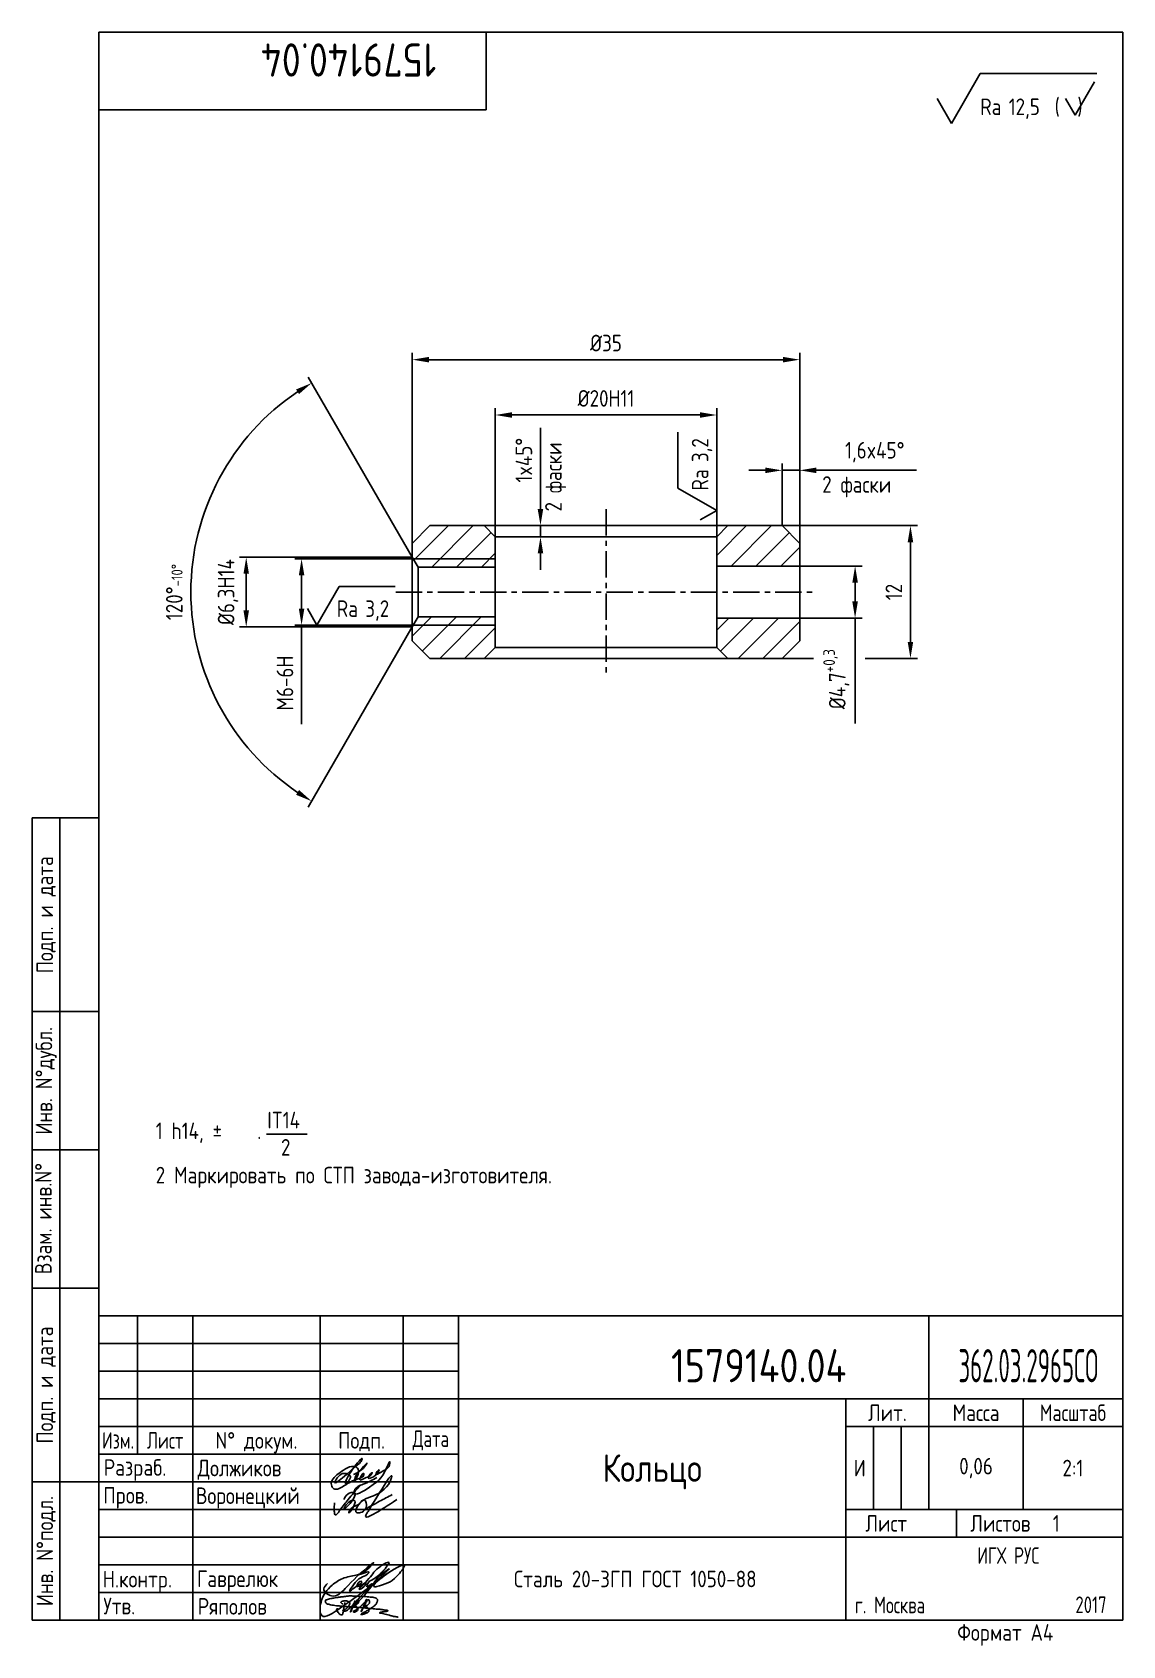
# Paper-space layout 'A4' of a CAD drawing. Header units: millimetres. Extents: x 16 to 213, y -1 to 291.
# The model-space entities are those that its viewports show. They can reach past a viewport. Long polylines and large blocks are cut down to what shows.
import ezdxf
from ezdxf.enums import TextEntityAlignment as Align

# ---------------------------------------------------------------- set-up
doc = ezdxf.new("R2010")
doc.units = ezdxf.units.MM
doc.header["$LTSCALE"] = 0.3
doc.linetypes.add('CENTER', pattern=[50.8, 31.75, -6.35, 6.35, -6.35])
for name, color, linetype in [('Bord', 1, 'Continuous'), ('Cen', 5, 'CENTER'), ('Cont', 6, 'Continuous'), ('Dim', 7, 'Continuous'), ('Text', 3, 'Continuous'), ('Textb', 6, 'Continuous'), ('TEXTRUS', 3, 'Continuous')]:
    doc.layers.add(name, color=color, linetype=linetype)
doc.layers.get('Defpoints').off()
doc.styles.add('Style1', font='romans.shx', dxfattribs={"width": 0.8})
doc.dimstyles.new('LIN2_1', dxfattribs={"dimscale": 0.5, "dimtxt": 3, "dimasz": 3, "dimexe": 1.25, "dimexo": 0, "dimgap": 1.5, "dimtad": 1, "dimdec": 1, "dimtxsty": 'Style1', "dimcen": 2.5, "dimclrt": 3, "dimadec": 0, "dimazin": 0, "dimtfac": 1, "dimtdec": 1, "dimtmove": 0, "dimatfit": 2, "dimfxl": 1, "dimarcsym": 0})

# ---------------------------------------------------------------- blocks, each defined once
blk = doc.blocks.new('A$C314368CF')
at = {"layer": 'Text'}
for q in [(7.18, 6), (1.98, 3)]:
    blk.add_line((3.72, 0), q, dxfattribs=at)
at = {"layer": 'Text', "style": 'Style1', "width": 0.8}
blk.add_text('(  )', height=3, dxfattribs=at).set_placement((0, 0))
blk = doc.blocks.new('sherISO_18')
at = {"layer": 'Cont'}
for p, q in [((-30.94, -16.46), (-25.74, -7.46)), ((-25.74, -7.46), (-4.67, -7.46)), ((-30.94, -16.46), (-33.54, -11.96))]:
    blk.add_line(p, q, dxfattribs=at)
blk.add_blockref('A$C314368CF', (-12.3, -14.96))
at = {"layer": 'Textb', "style": 'Style1', "width": 0.8}
blk.add_text('Ra', height=3, dxfattribs=at).set_placement((-25.74, -14.96))
blk.add_attdef('12,5', (-20.6, -14.96), '', height=3, dxfattribs=at)
blk = doc.blocks.new('A4')
at = {"layer": 'Bord'}
for p, q in [((20, 55), (85, 55)), ((20, 50), (85, 50)), ((20, 45), (85, 45)), ((160, 40), (160, 25)), ((165, 40), (165, 25)), ((20, 30), (85, 30)), ((20, 25), (85, 25)), ((20, 20), (85, 20)), ((20, 15), (85, 15)), ((20, 10), (85, 10))]:
    blk.add_line(p, q, dxfattribs=at)
at = {"layer": 'Cont'}
for p, q in [((205, 292), (20, 292)), ((20, 292), (20, 5)), ((90, 278), (90, 292)), ((205, 292), (205, 5)), ((20, 278), (90, 278)), ((8, 5), (8, 150)), ((8, 150), (20, 150)), ((13, 5), (13, 150)), ((8, 115), (20, 115)), ((20, 90), (8, 90)), ((20, 65), (8, 65)), ((205, 60), (20, 60)), ((20, 60), (205, 60)), ((27, 60), (27, 35)), ((37, 60), (37, 5)), ((60, 5), (60, 60)), ((75, 60), (75, 5)), ((85, 5), (85, 60)), ((170, 60), (170, 25)), ((85, 45), (205, 45)), ((155, 5), (155, 45)), ((187, 25), (187, 45)), ((20, 40), (85, 40)), ((205, 40), (155, 40)), ((85, 35), (20, 35)), ((20, 30), (8, 30)), ((155, 25), (205, 25)), ((175, 25), (175, 20)), ((205, 20), (85, 20)), ((20, 5), (8, 5)), ((205, 5), (20, 5))]:
    blk.add_line(p, q, dxfattribs=at)
at = {"layer": 'Text', "style": 'Style1', "width": 0.8}
for s, p in [('Подп. и дата', (10.5, 132.5)), ('Инв. N%%dдубл.', (10.5, 102.5)), ('Взам. инв.N%%d ', (10, 78.38)), ('Подп. и дата', (10.5, 47.5)), ('Инв. N%%dподл.', (10.5, 17.5))]:
    blk.add_text(s, height=3, rotation=90, dxfattribs=at).set_placement(p, align=Align.MIDDLE)
at = {"layer": 'Text', "style": 'Style1'}
for s, width, p in [('Лит.', 0.8, (162.5, 42.5)), ('Масса', 0.8, (178.5, 42.5)), ('Масштаб', 0.75, (196, 42.5)), ('Изм.', 0.7, (23.5, 37.5)), ('Лист', 0.7, (32, 37.5)), ('N%%d докум.', 0.8, (48.5, 37.5)), ('Подп.', 0.8, (67.5, 37.5)), ('Лист', 0.8, (162.27, 22.5)), ('Листов', 0.8, (182.9, 22.5))]:
    blk.add_text(s, height=3, dxfattribs=dict(at, width=width)).set_placement(p, align=Align.MIDDLE_CENTER)
at = {"layer": 'Text', "style": 'Style1', "width": 0.7}
for s, p in [('Дата', (80, 37.5)), ('ИГХ РУС', (184.35, 16.69))]:
    blk.add_text(s, height=3, dxfattribs=at).set_placement(p, align=Align.MIDDLE)
at = {"layer": 'Text', "style": 'Style1'}
for s, width, p in [('Разpаб.', 0.8, (20.92, 31.1)), ('Пpов.', 0.8, (20.84, 26.08)), ('Н.контp.', 0.8, (20.73, 10.92)), ('Утв.', 0.8, (20.84, 6.06)), ('г. Москва', 0.7, (156.62, 6.25)), ('Фоpмат А4', 0.8, (175.11, 1.29))]:
    blk.add_text(s, height=3, dxfattribs=dict(at, width=width)).set_placement(p)
for tag, p, width in [('ФИО', (39, 31), 0.8), ('ФИО', (39, 26), 0.8), ('ГОСТ_СОРТАМЕНТА', (98.19, 14), 0.8), ('ФИО', (39, 11), 0.8), ('ФИО', (39, 6), 0.8), ('200', (192.85, 6.29), 0.7)]:
    blk.add_attdef(tag, p, '', height=3, dxfattribs=dict(at, width=width))
at = {"layer": 'Text', "style": 'Style1', "width": 0.8}
for tag, p in [('И', (157.49, 32.5)), ('700', (178.5, 32.5)), ('1:20', (196, 32.5))]:
    blk.add_attdef(tag, text='', height=3, dxfattribs=at).set_placement(p, align=Align.MIDDLE)
blk.add_attdef('Сборочный_чертеж', text='', height=3, dxfattribs=at).set_placement((120, 21.3), align=Align.CENTER)
for tag, p in [('1', (171.12, 22.5)), ('2', (193, 22.5))]:
    blk.add_attdef(tag, text='', height=3, dxfattribs=at).set_placement(p, align=Align.MIDDLE_CENTER)
blk.add_attdef('ЛИСТ', text='', height=3, dxfattribs=at).set_placement((85.99, 12.5), align=Align.MIDDLE_LEFT)
at = {"layer": 'Text', "style": 'Style1', "width": 0.7}
blk.add_attdef('%%OГОСТ_ТЕХ._ТРЕБОВАНИЙ', text='', height=3, dxfattribs=at).set_placement((98.19, 8), align=Align.BOTTOM_LEFT)
at = {"layer": 'Textb', "style": 'Style1', "width": 0.8}
blk.add_attdef('1234567', (81, 290), '', height=6, rotation=180, dxfattribs=at)
blk.add_attdef('1234567', (123.4, 48), '', height=6, dxfattribs=at)
for tag, height, p in [('123ХЯ', 6, (183.62, 48)), ('НАИМЕНОВАНИЕ', 5, (120, 30))]:
    blk.add_attdef(tag, text='', height=height, dxfattribs=at).set_placement(p, align=Align.CENTER)
blk = doc.blocks.new('A$C63F45750')
at = {"layer": 'Text'}
for points, knots in [([(3.17, 2.37), (3.12, 2.38), (3.04, 2.41), (2.94, 2.5), (2.85, 2.57), (2.79, 2.69), (2.87, 2.77), (2.99, 2.84), (3.16, 2.89), (3.36, 2.93), (3.6, 2.95), (3.82, 2.92), (4.05, 2.87), (4.25, 2.78), (4.45, 2.63), (4.46, 2.42), (4.38, 2.26), (4.28, 2.1), (4.17, 1.94), (4.03, 1.78), (3.89, 1.62), (3.75, 1.52), (3.63, 1.43), (3.49, 1.36), (3.35, 1.3), (3.24, 1.25), (3.16, 1.21), (3.12, 1.15), (3.19, 1.1), (3.27, 1.09), (3.4, 1.07), (3.55, 1.07), (3.72, 1.12), (3.92, 1.19), (4.1, 1.34), (4.26, 1.51), (4.44, 1.65), (4.59, 1.81), (4.74, 1.93), (4.84, 2.04), (4.93, 2.14), (5.07, 2.29), (5.19, 2.53), (5.28, 2.68), (5.35, 2.96), (5.23, 2.66), (5.2, 2.44), (5.04, 2.09), (4.95, 1.81), (4.86, 1.57), (4.75, 1.31), (4.67, 1.12), (4.46, 0.78), (4.62, 1.17), (4.71, 1.45), (4.88, 1.74), (5.01, 2), (5.08, 2.19), (5.19, 2.4), (5.32, 2.58), (5.4, 2.75), (5.52, 2.89), (5.65, 3.04), (5.85, 3.1), (6.02, 3.03), (6.08, 2.87), (6.03, 2.7), (5.9, 2.51), (5.7, 2.37), (5.55, 2.23), (5.4, 2.17), (5.31, 2.12), (5.12, 2.09), (5.35, 2.07), (5.48, 2), (5.64, 1.93), (5.75, 1.8), (5.85, 1.67), (5.89, 1.54), (5.89, 1.37), (5.8, 1.2), (5.63, 1.06), (5.41, 0.94), (5.23, 0.86), (5.02, 0.92), (5.13, 1.1), (5.28, 1.16), (5.44, 1.27), (5.61, 1.36), (5.74, 1.46), (5.86, 1.53), (5.95, 1.61), (6.05, 1.69), (6.15, 1.77), (6.28, 1.87), (6.46, 2.02), (6.65, 2.19), (6.83, 2.37), (6.98, 2.49), (7.11, 2.61), (7.2, 2.74), (7.32, 2.84), (7.42, 2.97), (7.48, 3.08), (7.48, 3.27), (7.34, 3.08), (7.28, 2.94), (7.18, 2.69), (7.1, 2.46), (7, 2.22), (6.93, 1.98), (6.83, 1.78), (6.73, 1.55), (6.67, 1.34), (6.6, 1.14), (6.56, 1.03), (6.39, 0.99), (6.62, 1.33), (6.75, 1.54), (6.93, 1.87), (7.05, 2.08), (7.18, 2.32), (7.33, 2.6), (7.47, 2.89), (7.6, 3.07), (7.79, 3.18), (7.95, 3.01), (8, 2.81), (7.99, 2.62), (7.94, 2.46), (7.83, 2.33), (7.69, 2.22), (7.53, 2.11), (7.37, 2.03), (7.21, 1.99), (7.11, 1.97), (6.89, 1.98), (7.07, 1.94), (7.15, 1.9), (7.27, 1.88), (7.39, 1.84), (7.52, 1.81), (7.62, 1.72), (7.7, 1.62), (7.78, 1.51), (7.83, 1.39), (7.87, 1.26), (7.88, 1.13), (7.86, 0.99), (7.75, 0.88), (7.6, 0.77), (7.4, 0.73), (7.19, 0.66), (6.97, 0.55), (6.71, 0.48), (6.57, 0.44), (6.42, 0.42), (6.52, 0.58), (6.61, 0.64), (6.81, 0.78), (7.06, 0.89), (7.33, 1.04), (7.55, 1.16), (7.7, 1.24), (7.84, 1.32), (7.99, 1.43), (8.21, 1.58), (8.48, 1.76), (8.74, 1.95), (8.97, 2.12), (9.1, 2.29), (9.23, 2.44), (9.3, 2.6), (9.37, 2.74), (9.42, 2.92), (9.45, 3.13), (9.21, 3.48), (8.67, 3.59), (8.09, 3.63), (7.57, 3.66), (7.06, 3.74), (6.57, 3.75), (6.09, 3.74), (5.67, 3.78), (5.28, 3.78), (4.96, 3.81), (4.65, 3.83), (4.31, 3.82), (3.97, 3.79), (3.61, 3.74), (3.22, 3.67), (2.86, 3.66), (2.53, 3.61), (2.18, 3.52), (1.78, 3.54), (1.38, 3.37), (0.96, 3.35), (0.58, 3.24), (0.25, 3.19), (0.03, 3.06), (-0.03, 2.83), (0.02, 2.6), (0.26, 2.38), (0.59, 2.33), (1, 2.2), (1.48, 2.15), (1.93, 2.05), (2.35, 2.02), (2.72, 2.01), (3.11, 1.94), (3.68, 1.94), (4.25, 1.83), (4.91, 1.87), (5.53, 1.76), (6.13, 1.72), (6.73, 1.71), (7.32, 1.62), (7.99, 1.55), (8.64, 1.54), (9.16, 1.46), (9.61, 1.42), (10.03, 1.4), (10.41, 1.32), (10.73, 1.29), (11.01, 1.24), (11.18, 1.23), (11.42, 1.14), (11.18, 1.06), (11.01, 1.03), (10.71, 0.98), (10.37, 0.92), (10.1, 0.91), (9.65, 0.75), (10.22, 0.67), (10.54, 0.59), (11.08, 0.47), (11.61, 0.35), (12.17, 0.15), (12.64, 0.08), (12.98, 0.03), (13.11, 0.01), (13.18, 0)], [0, 0, 0, 0, 0.153866, 0.270441, 0.388867, 0.510533, 0.592156, 0.71333, 0.90842, 1.11344, 1.349254, 1.61246, 1.782219, 2.047249, 2.291879, 2.451528, 2.651081, 2.806158, 3.017979, 3.227348, 3.462381, 3.633009, 3.75766, 3.920516, 4.080796, 4.214529, 4.291786, 4.349969, 4.397594, 4.50822, 4.594826, 4.799244, 4.954392, 5.128468, 5.437537, 5.632649, 5.842485, 6.094987, 6.293219, 6.410959, 6.551192, 6.687808, 7.022147, 7.294342, 7.425356, 7.52079, 7.946481, 8.313051, 8.59833, 8.833695, 9.090496, 9.427695, 9.601191, 9.883219, 10.093306, 10.673943, 10.798776, 10.974628, 11.287247, 11.486184, 11.648652, 11.848902, 12.027194, 12.25348, 12.40059, 12.537783, 12.716293, 12.91523, 13.208551, 13.438489, 13.549668, 13.67779, 13.77127, 13.930001, 14.029091, 14.272112, 14.434836, 14.547084, 14.739051, 14.830983, 15.061241, 15.268922, 15.500489, 15.788979, 15.879568, 16.024283, 16.221854, 16.418714, 16.593102, 16.783247, 16.91018, 17.018213, 17.135263, 17.278205, 17.430482, 17.620087, 17.979626, 18.191789, 18.388716, 18.565718, 18.714854, 18.857929, 19.039974, 19.171375, 19.283034, 19.400085, 19.618058, 19.882245, 20.150781, 20.377854, 20.649532, 20.89723, 21.042543, 21.40016, 21.557817, 21.667145, 21.752781, 21.926256, 22.412297, 22.813145, 22.961412, 23.171289, 23.607257, 23.940428, 24.110007, 24.291214, 24.48084, 24.697609, 24.904078, 25.034245, 25.218018, 25.407651, 25.573473, 25.787447, 25.930292, 26.051316, 26.18846, 26.285312, 26.406799, 26.52425, 26.630463, 26.793722, 26.898606, 27.029313, 27.171012, 27.314101, 27.419918, 27.580557, 27.709367, 27.829268, 28.024364, 28.266961, 28.41242, 28.705761, 28.989137, 29.187748, 29.233768, 29.332802, 29.529535, 29.667094, 30.039923, 30.332117, 30.61061, 30.769982, 30.856778, 31.109923, 31.313488, 31.656425, 32.066331, 32.296628, 32.49714, 32.710276, 32.891468, 33.014834, 33.177747, 33.444503, 33.618009, 34.409008, 34.914636, 35.419802, 35.95397, 36.458179, 36.88069, 37.388403, 37.738353, 38.034261, 38.353468, 38.693154, 39.037638, 39.391136, 39.787481, 40.203773, 40.488977, 40.784975, 41.26625, 41.668005, 42.070065, 42.499388, 42.869834, 43.079573, 43.213439, 43.554591, 43.717296, 44.153724, 44.506336, 45.019111, 45.587859, 45.90191, 46.270392, 46.703958, 47.093115, 47.952647, 48.44014, 49.079253, 49.808223, 50.268654, 50.851051, 51.604831, 52.298429, 52.776925, 53.1907, 53.661988, 54.042386, 54.348524, 54.616841, 54.853814, 54.983777, 55.126096, 55.333328, 55.613101, 56.008732, 56.315809, 56.59982, 56.87931, 57.399251, 57.889617, 58.432507, 59.066698, 59.660314, 59.862668, 60.07277, 60.07277, 60.07277, 60.07277]), ([(2.31, 1.53), (2.26, 1.52), (2.17, 1.51), (2.06, 1.48), (1.93, 1.38), (2.07, 1.25), (2.14, 1.11), (2.26, 0.93), (2.39, 0.72), (2.57, 0.54), (2.71, 0.44), (2.86, 0.4), (3.02, 0.43), (3.14, 0.54), (3.21, 0.79), (3.25, 1.07), (3.31, 1.4), (3.35, 1.67), (3.38, 1.92), (3.47, 2.19), (3.5, 2.43), (3.54, 2.59), (3.56, 2.64)], [0, 0, 0, 0, 0.15847, 0.269731, 0.363591, 0.555514, 0.688037, 0.848606, 1.204359, 1.433632, 1.58673, 1.729549, 1.880686, 2.057874, 2.19169, 2.63505, 2.928153, 3.184121, 3.441863, 3.696117, 4.025873, 4.178055, 4.178055, 4.178055, 4.178055])]:
    blk.add_open_spline(points, degree=3, knots=knots, dxfattribs=at)
blk = doc.blocks.new('*D4')
at = {"layer": 'Dim', "color": 0, "lineweight": -2, "transparency": 16777216}
for p, q in [((308.69, 291.14), (293.07, 291.14)), ((293.69, 289.64), (293.69, 286.34)), ((308.69, 284.84), (293.07, 284.84))]:
    blk.add_line(p, q, dxfattribs=at)
at = {"layer": 'Dim', "color": 0, "transparency": 16777216}
for points in [[(293.44, 289.64), (293.94, 289.64), (293.69, 291.14)], [(293.44, 286.34), (293.94, 286.34), (293.69, 284.84)]]:
    blk.add_solid(points, dxfattribs=at)
at = {"layer": 'Dim', "color": 3, "transparency": 16777216, "insert": (292.05, 287.99), "char_height": 1.5, "attachment_point": 5, "rotation": 90, "style": 'Style1'}
blk.add_mtext('%%C6,3Н14', dxfattribs=at)
blk = doc.blocks.new('*D5')
at = {"layer": 'Dim', "color": 0, "lineweight": -2, "transparency": 16777216}
for p, q in [((308.78, 290.99), (298.07, 290.99)), ((298.69, 289.49), (298.69, 286.49)), ((308.78, 284.99), (298.07, 284.99)), ((298.69, 284.99), (298.69, 276.04))]:
    blk.add_line(p, q, dxfattribs=at)
at = {"layer": 'Dim', "color": 0, "transparency": 16777216}
for points in [[(298.44, 289.49), (298.94, 289.49), (298.69, 290.99)], [(298.44, 286.49), (298.94, 286.49), (298.69, 284.99)]]:
    blk.add_solid(points, dxfattribs=at)
at = {"layer": 'Dim', "color": 3, "transparency": 16777216, "insert": (297.19, 279.76), "char_height": 1.5, "attachment_point": 5, "rotation": 90, "style": 'Style1'}
blk.add_mtext('M6-6H', dxfattribs=at)
blk = doc.blocks.new('*D6')
at = {"layer": 'Dim', "color": 0, "lineweight": -2, "transparency": 16777216}
for p, q in [((316.19, 292.99), (316.19, 304.61)), ((317.69, 303.99), (334.69, 303.99)), ((336.19, 292.99), (336.19, 304.61))]:
    blk.add_line(p, q, dxfattribs=at)
at = {"layer": 'Dim', "color": 0, "transparency": 16777216}
for points in [[(317.69, 304.24), (317.69, 303.74), (316.19, 303.99)], [(334.69, 304.24), (334.69, 303.74), (336.19, 303.99)]]:
    blk.add_solid(points, dxfattribs=at)
at = {"layer": 'Dim', "color": 3, "transparency": 16777216, "insert": (326.19, 305.49), "char_height": 1.5, "attachment_point": 5, "style": 'Style1'}
blk.add_mtext('%%c20H11', dxfattribs=at)
blk = doc.blocks.new('*D7')
at = {"layer": 'Dim', "color": 0, "lineweight": -2, "transparency": 16777216}
for p, q in [((340.59, 298.99), (339.09, 298.99)), ((342.09, 293.99), (342.09, 299.61)), ((342.09, 298.99), (343.69, 298.99)), ((343.69, 292.39), (343.69, 299.61)), ((345.19, 298.99), (354.25, 298.99))]:
    blk.add_line(p, q, dxfattribs=at)
at = {"layer": 'Dim', "color": 0, "transparency": 16777216}
for points in [[(340.59, 299.24), (340.59, 298.74), (342.09, 298.99)], [(345.19, 299.24), (345.19, 298.74), (343.69, 298.99)]]:
    blk.add_solid(points, dxfattribs=at)
at = {"layer": 'Dim', "color": 3, "transparency": 16777216, "insert": (350.47, 300.63), "char_height": 1.5, "attachment_point": 5, "style": 'Style1'}
blk.add_mtext('1,6x45°', dxfattribs=at)
blk = doc.blocks.new('*D8')
at = {"layer": 'Dim', "color": 0, "lineweight": -2, "transparency": 16777216}
for p, q in [((308.69, 292.39), (308.69, 309.61)), ((343.69, 298.99), (343.69, 309.61)), ((310.19, 308.99), (342.19, 308.99))]:
    blk.add_line(p, q, dxfattribs=at)
at = {"layer": 'Dim', "color": 0, "transparency": 16777216}
for points in [[(310.19, 309.24), (310.19, 308.74), (308.69, 308.99)], [(342.19, 309.24), (342.19, 308.74), (343.69, 308.99)]]:
    blk.add_solid(points, dxfattribs=at)
at = {"layer": 'Dim', "color": 3, "transparency": 16777216, "insert": (326.19, 310.49), "char_height": 1.5, "attachment_point": 5, "style": 'Style1'}
blk.add_mtext('%%c35', dxfattribs=at)
blk = doc.blocks.new('sherISO_04')
at = {"layer": 'Text'}
blk.add_line((4.04, 7), (14.12, 7), dxfattribs=at)
blk.add_lwpolyline([(-1.73, 3), (0, 0), (4.04, 7)], dxfattribs=at)
at = {"layer": 'Text', "style": 'Style1', "width": 0.8}
blk.add_text('Ra', height=3, dxfattribs=at).set_placement((3.58, 1.5))
blk.add_attdef('3,2', (8.73, 1.5), '', height=3, dxfattribs=at)
blk = doc.blocks.new('*D9')
at = {"layer": 'Dim', "color": 0, "lineweight": -2, "transparency": 16777216}
for p, q in [((343.69, 290.34), (349.32, 290.34)), ((348.69, 288.84), (348.69, 287.14)), ((343.69, 285.64), (349.32, 285.64)), ((348.69, 285.64), (348.69, 276.1))]:
    blk.add_line(p, q, dxfattribs=at)
at = {"layer": 'Dim', "color": 0, "transparency": 16777216}
for points in [[(348.44, 288.84), (348.94, 288.84), (348.69, 290.34)], [(348.44, 287.14), (348.94, 287.14), (348.69, 285.64)]]:
    blk.add_solid(points, dxfattribs=at)
at = {"layer": 'Dim', "color": 3, "transparency": 16777216, "insert": (347, 280.12), "char_height": 1.5, "attachment_point": 5, "rotation": 90, "style": 'Style1'}
blk.add_mtext('\\A1;%%c4,7{\\H0.7x;\\S+0,3^ ;}', dxfattribs=at)
blk = doc.blocks.new('*D10')
at = {"layer": 'Dim', "color": 0, "lineweight": -2, "transparency": 16777216}
for p, q in [((342.09, 293.99), (354.32, 293.99)), ((353.69, 283.49), (353.69, 292.49)), ((349.59, 281.99), (354.32, 281.99))]:
    blk.add_line(p, q, dxfattribs=at)
at = {"layer": 'Dim', "color": 0, "transparency": 16777216}
for points in [[(353.44, 292.49), (353.94, 292.49), (353.69, 293.99)], [(353.44, 283.49), (353.94, 283.49), (353.69, 281.99)]]:
    blk.add_solid(points, dxfattribs=at)
at = {"layer": 'Dim', "color": 3, "transparency": 16777216, "insert": (352.19, 287.99), "char_height": 1.5, "attachment_point": 5, "rotation": 90, "style": 'Style1'}
blk.add_mtext('12', dxfattribs=at)
blk = doc.blocks.new('*D11')
at = {"layer": 'Dim', "color": 0, "lineweight": -2, "transparency": 16777216}
for p, q in [((320.27, 295.49), (320.27, 302.83)), ((320.67, 293.99), (319.64, 293.99)), ((320.27, 292.99), (320.27, 293.99)), ((320.67, 292.99), (319.64, 292.99)), ((320.27, 291.49), (320.27, 289.99))]:
    blk.add_line(p, q, dxfattribs=at)
at = {"layer": 'Dim', "color": 0, "transparency": 16777216}
for points in [[(320.02, 295.49), (320.52, 295.49), (320.27, 293.99)], [(320.02, 291.49), (320.52, 291.49), (320.27, 292.99)]]:
    blk.add_solid(points, dxfattribs=at)
at = {"layer": 'Dim', "color": 3, "transparency": 16777216, "insert": (318.77, 299.91), "char_height": 1.5, "attachment_point": 5, "rotation": 90, "style": 'Style1'}
blk.add_mtext('1x45°', dxfattribs=at)
blk = doc.blocks.new('*D12')
at = {"layer": 'Dim', "color": 0, "lineweight": -2, "transparency": 16777216}
for p, q in [((308.69, 291.14), (299.29, 307.42)), ((308.69, 284.84), (299.29, 268.55))]:
    blk.add_line(p, q, dxfattribs=at)
blk.add_arc((310.51, 287.99), 21.82, 123.9398, 236.0602, dxfattribs=at)
at = {"layer": 'Dim', "color": 0, "transparency": 16777216}
for points in [[(298.19, 306.3), (298.46, 305.88), (299.6, 306.88)], [(298.46, 270.1), (298.19, 269.67), (299.6, 269.09)]]:
    blk.add_solid(points, dxfattribs=at)
at = {"layer": 'Dim', "color": 3, "transparency": 16777216, "insert": (287.19, 287.99), "char_height": 1.5, "attachment_point": 5, "rotation": 90, "style": 'Style1'}
blk.add_mtext('120°{\\H0.6667x;-10°}', dxfattribs=at)

msp = doc.modelspace()

# ---------------------------------------------------------------- hatches: boundary and pattern name
at = {"layer": 'Bord'}
h = msp.add_hatch(dxfattribs=at)
h.set_pattern_fill('ANSI31', color=256, scale=0.5, style=0)
h.paths.add_polyline_path([(316.19, 290.99), (316.19, 292.99), (315.19, 293.99), (310.29, 293.99), (308.69, 292.39), (308.69, 291.14), (308.78, 290.99)])
h.paths.add_polyline_path([(316.19, 290.24), (316.19, 290.99), (308.78, 290.99), (309.21, 290.24)])
h.paths.add_polyline_path([(315.19, 281.99), (316.19, 282.99), (316.19, 284.99), (308.78, 284.99), (308.69, 284.84), (308.69, 283.59), (310.29, 281.99)])
h.paths.add_polyline_path([(316.19, 284.99), (316.19, 285.74), (309.21, 285.74), (308.78, 284.99)])
h.paths.add_polyline_path([(337.19, 293.99), (336.19, 292.99), (336.19, 290.34), (343.69, 290.34), (343.69, 292.39), (342.09, 293.99)])
h.paths.add_polyline_path([(342.09, 281.99), (343.69, 283.59), (343.69, 285.64), (336.19, 285.64), (336.19, 282.99), (337.19, 281.99)])

# ---------------------------------------------------------------- linework, layer by layer
for p, q in [((308.78, 290.99), (316.19, 290.99)), ((308.78, 284.99), (316.19, 284.99))]:
    msp.add_line(p, q, dxfattribs=at)
at = {"layer": 'Cen'}
for p, q in [((326.19, 295.49), (326.19, 280.49)), ((307.19, 287.99), (345.19, 287.99))]:
    msp.add_line(p, q, dxfattribs=at)
at = {"layer": 'Cont'}
for p, q in [((308.69, 292.39), (310.29, 293.99)), ((310.29, 293.99), (342.09, 293.99)), ((316.19, 292.99), (315.19, 293.99)), ((336.19, 292.99), (337.19, 293.99)), ((342.09, 293.99), (343.69, 292.39)), ((308.69, 292.39), (308.69, 283.59)), ((316.19, 292.99), (316.19, 282.99)), ((316.19, 292.99), (336.19, 292.99)), ((336.19, 292.99), (336.19, 282.99)), ((343.69, 292.39), (343.69, 283.59)), ((308.69, 291.14), (309.21, 290.24)), ((309.21, 290.24), (316.19, 290.24)), ((309.21, 290.24), (309.21, 285.74)), ((336.19, 290.34), (343.69, 290.34)), ((308.69, 284.84), (309.21, 285.74)), ((309.21, 285.74), (316.19, 285.74)), ((336.19, 285.64), (343.69, 285.64)), ((308.69, 283.59), (310.29, 281.99)), ((316.19, 282.99), (315.19, 281.99)), ((316.19, 282.99), (336.19, 282.99)), ((336.19, 282.99), (337.19, 281.99)), ((342.09, 281.99), (343.69, 283.59)), ((310.29, 281.99), (342.09, 281.99))]:
    msp.add_line(p, q, dxfattribs=at)
at = {"layer": 'Dim'}
msp.add_line((342.09, 281.99), (344.94, 281.99), dxfattribs=at)

# ---------------------------------------------------------------- block references
at = {"layer": 'Dim', "xscale": 0.5, "yscale": 0.5, "zscale": 0.5, "rotation": 90}
msp.add_blockref('sherISO_04', (336.19, 295.37), dxfattribs=at).add_auto_attribs({'3,2': '3,2'})
at = {"layer": 'Dim', "xscale": 0.5, "yscale": 0.5, "zscale": 0.5}
msp.add_blockref('sherISO_04', (300.08, 284.99), dxfattribs=at).add_auto_attribs({'3,2': '3,2'})

# ---------------------------------------------------------------- texts
at = {"layer": 'Text', "style": 'Style1', "width": 0.8}
msp.add_text('2 фаски', height=1.5, rotation=90, dxfattribs=at).set_placement((322.19, 295.27))
msp.add_text('2 фаски', height=1.5, dxfattribs=at).set_placement((345.72, 296.96))

# ---------------------------------------------------------------- dimensions: what is measured, and where the dimension line sits
at = {"layer": 'Dim'}
for base, p1, p2, text, picture, middle in [((343.69, 308.99), (308.69, 292.39), (343.69, 298.99), '%%c<>', '*D8', (326.19, 310.49)), ((336.19, 303.99), (316.19, 292.99), (336.19, 292.99), '%%c<>H11', '*D6', (326.19, 305.49))]:
    dim = msp.add_linear_dim(base=base, p1=p1, p2=p2, text=text, dimstyle='LIN2_1', dxfattribs=at)
    dim.commit()
    dim.dimension.update_dxf_attribs({"geometry": picture, "text_midpoint": middle})
dim = msp.add_angular_dim_2l(base=(290.01, 295.45), line1=((308.69, 284.84), (309.21, 285.74)), line2=((308.69, 291.14), (309.21, 290.24)), text='<>{\\H0.6667x;-10°}', dimstyle='LIN2_1', dxfattribs=at)
dim.commit()
dim.dimension.update_dxf_attribs({"geometry": '*D12', "text_midpoint": (288.69, 287.99), "dimtype": 162})
for base, p1, p2, text, picture, middle in [((320.27, 293.99), (320.67, 292.99), (320.67, 293.99), '<>x45°', '*D11', (320.27, 299.91)), ((348.69, 285.64), (343.69, 290.34), (343.69, 285.64), '\\A1;%%c<>{\\H0.7x;\\S+0,3^ ;}', '*D9', (348.69, 280.12))]:
    dim = msp.add_linear_dim(base=base, p1=p1, p2=p2, angle=90, text=text, dimstyle='LIN2_1', dxfattribs=at)
    dim.commit()
    dim.dimension.update_dxf_attribs({"geometry": picture, "text_midpoint": middle, "dimtype": 160})
dim = msp.add_linear_dim(base=(343.69, 298.99), p1=(342.09, 293.99), p2=(343.69, 292.39), text='<>x45°', dimstyle='LIN2_1', dxfattribs=at)
dim.commit()
dim.dimension.update_dxf_attribs({"geometry": '*D7', "text_midpoint": (350.47, 298.99), "dimtype": 160})
dim = msp.add_linear_dim(base=(353.69, 293.99), p1=(349.59, 281.99), p2=(342.09, 293.99), angle=90, dimstyle='LIN2_1', dxfattribs=at)
dim.commit()
dim.dimension.update_dxf_attribs({"geometry": '*D10', "text_midpoint": (352.19, 287.99)})
dim = msp.add_linear_dim(base=(293.69, 284.84), p1=(308.69, 291.14), p2=(308.69, 284.84), angle=90, text='<>Н14', dimstyle='LIN2_1', override={"dimpost": '%%C<>', "dimtp": 0, "dimtm": 0, "dimtdec": 3, "dimtzin": 8}, dxfattribs=at)
dim.commit()
dim.dimension.update_dxf_attribs({"geometry": '*D4', "text_midpoint": (293.69, 287.99), "dimtype": 160})
dim = msp.add_linear_dim(base=(298.69, 284.99), p1=(308.78, 290.99), p2=(308.78, 284.99), angle=90, text='M<>-6H', dimstyle='LIN2_1', dxfattribs=at)
dim.commit()
dim.dimension.update_dxf_attribs({"geometry": '*D5', "text_midpoint": (297.19, 279.76)})

psp = doc.layouts.new('A4')

# ---------------------------------------------------------------- linework, layer by layer
at = {"layer": 'Text'}
psp.add_line((57.85, 91.89), (65.21, 91.89), dxfattribs=at)
for points, knots in [([(77.77, 29.81), (77.01, 29.39), (75.7, 28.67), (73.82, 28.08), (73.5, 26.15), (78.43, 29.26), (78.76, 29.86), (80.17, 32.89), (80.14, 31.45), (79.26, 31.33), (77.07, 29.86), (78.38, 31.61), (77.85, 30.09), (75.33, 28.99), (77.21, 31.16), (76.67, 29.96), (75.94, 29.99), (74.08, 28.74), (75.42, 31.01), (75.53, 29.91), (73.63, 29.47), (72.36, 28.64), (70.21, 27.29), (69.16, 29.02), (70.67, 30.44), (72.07, 31.4), (73.35, 32.04), (74.32, 31.62), (74.73, 30.63), (73.42, 28.32), (74.12, 30.61), (74.73, 31.06), (76.37, 32.87), (75.38, 31.42), (74.65, 30.88), (73.85, 30.48), (73.6, 30.36)], [0, 0, 0, 0, 2.703743, 4.672825, 5.02799, 7.955933, 13.437489, 13.883188, 14.189441, 16.413959, 17.478513, 18.47964, 18.959294, 20.910841, 22.003091, 22.470554, 23.533771, 24.710748, 26.01626, 26.201331, 27.488187, 30.382065, 32.258784, 33.069724, 35.439902, 37.010787, 38.612861, 39.32109, 39.818865, 41.83144, 42.782113, 44.494961, 45.867914, 46.467245, 48.290622, 49.101188, 49.101188, 49.101188, 49.101188]), ([(72.13, 29.03), (72.54, 29.95), (73.08, 31.13), (75.35, 33.7), (74.9, 32.53), (73.39, 31.5), (69.19, 27.39), (70.84, 30.13), (71.82, 30.82), (73.38, 30.13), (72.74, 29.32), (72.22, 28.63), (72.06, 28.9), (72.1, 28.98), (72.13, 29.03)], [0, 0, 0, 0, 4.062617, 5.226919, 5.800291, 6.663227, 11.774431, 12.938639, 14.11351, 15.354081, 16.396133, 16.918576, 17.03251, 17.182794, 17.182794, 17.182794, 17.182794]), ([(71.86, 25.84), (72.01, 26.22), (72.33, 26.97), (74.83, 27.52), (73.03, 25.08), (71.51, 23.74), (72.56, 25.74), (74.7, 25.81), (72.23, 22.51), (73.29, 24.72), (74.46, 24.62), (75.43, 26.12), (76.27, 24.74), (75.44, 23.41), (73.4, 23.4), (74.99, 25.81), (77.39, 26.47), (79.76, 27.76), (81.25, 32.19), (77.47, 25.66), (74.81, 21.52), (78.27, 23.79), (81.42, 25.84)], [0, 0, 0, 0, 1.213353, 2.399709, 5.497648, 5.861317, 7.611627, 8.43806, 10.837371, 11.583123, 13.461301, 14.534506, 15.162086, 17.217848, 17.944717, 20.123775, 21.948027, 26.460707, 27.144718, 34.52243, 35.159468, 41.304292, 41.304292, 41.304292, 41.304292]), ([(70.17, 25.28), (70.12, 24.83), (70.06, 24.17), (70.22, 22.63), (71.55, 24.53), (72.68, 25.96), (74.06, 27.57), (74.87, 28.51)], [0, 0, 0, 0, 1.523947, 2.237958, 3.351836, 5.856423, 9.374056, 9.374056, 9.374056, 9.374056]), ([(80.59, 26.73), (79.83, 26.34), (78.11, 25.47), (76.44, 24.51), (75.52, 23.99)], [0, 0, 0, 0, 2.587978, 5.77327, 5.77327, 5.77327, 5.77327]), ([(68.91, 10.65), (68.57, 10.34), (67.69, 9.53), (70.08, 7.67), (73.21, 10.93), (74.71, 12.55), (77.59, 14.77), (75.69, 12.69), (74.28, 12.16), (71.59, 11.78), (69.28, 10.12), (67.55, 8.08), (67.4, 3.56), (73.56, 7.93), (77.31, 10.53), (80.59, 13.24), (83.27, 14.37), (80.94, 11.03), (79.65, 10.72), (76.34, 9.66), (78.61, 12.09), (80.68, 13.81), (77.99, 12), (76.88, 9.9), (72.1, 4.77), (74.7, 8.26), (77.82, 11.48), (75.69, 9.67), (76.24, 11), (77.4, 11.53), (78.58, 12.39), (80.84, 15.24), (77.22, 13.13), (76.92, 11.82), (73.88, 9.22), (75.5, 9.91), (76.1, 11.14), (75.04, 10.36), (73.74, 9.83), (74.8, 11.48), (75.15, 10.76), (74.08, 10.3), (72.28, 8.54), (73.77, 10.78), (74.68, 11.74), (75.84, 12.06), (76.79, 13.09), (75.55, 12.61), (74.51, 12.21)], [0, 0, 0, 0, 1.17994, 3.087717, 5.863103, 12.338328, 12.854096, 14.088578, 16.834551, 19.302558, 21.570562, 25.210018, 27.650956, 31.348291, 40.129863, 44.562748, 45.223917, 46.979401, 51.214655, 52.099288, 55.323111, 56.227801, 58.471865, 60.028126, 65.752911, 68.466223, 71.038525, 71.934922, 72.780229, 73.495807, 76.028152, 77.999346, 80.11892, 83.1954, 85.334448, 86.270878, 87.060466, 88.110212, 88.803314, 89.989889, 90.197567, 90.706974, 92.884587, 94.19917, 96.055742, 97.375783, 97.753899, 99.636325, 99.636325, 99.636325, 99.636325])]:
    psp.add_open_spline(points, degree=3, knots=knots, dxfattribs=at)

# ---------------------------------------------------------------- block references
ref = psp.add_blockref('A4', (7.55, -0.96))
ref.add_attrib('ФИО', 'Должиков', (45.41, 30.04), dxfattribs={"layer": 'Text', "height": 3, "style": 'Style1', "width": 0.8})
ref.add_attrib('123ХЯ', '362.03.2965СО', dxfattribs={"layer": 'Textb', "height": 6, "style": 'Style1', "width": 0.48}).set_placement((195.5, 47.04), align=Align.CENTER)
ref.add_attrib('1234567', '1579140.04', (130.95, 47.04), dxfattribs={"layer": 'Textb', "height": 6, "style": 'Style1', "width": 0.8})
ref.add_attrib('НАИМЕНОВАНИЕ', 'Кольцо', dxfattribs={"layer": 'Textb', "height": 5, "style": 'Style1', "width": 0.8}).set_placement((127.55, 29.04), align=Align.CENTER)
ref.add_attrib('И', 'И', dxfattribs={"layer": 'Text', "height": 3, "style": 'Style1', "width": 0.8}).set_placement((165.04, 31.54), align=Align.MIDDLE)
ref.add_attrib('700', '0,06', dxfattribs={"layer": 'Text', "height": 3, "style": 'Style1', "width": 0.8}).set_placement((186.05, 31.54), align=Align.MIDDLE)
ref.add_attrib('1:20', '2:1', dxfattribs={"layer": 'Text', "height": 3, "style": 'Style1', "width": 0.8}).set_placement((203.55, 31.54), align=Align.MIDDLE)
ref.add_attrib('2', '1', dxfattribs={"layer": 'Text', "height": 3, "style": 'Style1', "width": 0.8}).set_placement((200.55, 21.54), align=Align.MIDDLE_CENTER)
ref.add_attrib('200', '2017', (204.01, 5.33), dxfattribs={"layer": 'Text', "height": 3, "style": 'Style1', "width": 0.7})
ref.add_attrib('1234567', '1579140.04', (88.55, 289.04), dxfattribs={"layer": 'Textb', "height": 6, "rotation": 180, "style": 'Style1', "width": 0.8})
at = {"layer": 'Cont'}
psp.add_blockref('A$C63F45750', (68.49, 4.6), dxfattribs=at)
at = {"layer": 'Dim'}
psp.add_blockref('sherISO_18', (212.55, 291.04), dxfattribs=at).add_auto_attribs({'12,5': '12,5'})

# ---------------------------------------------------------------- texts
at = {"layer": 'Text', "style": 'Style1', "width": 0.8}
for s, p in [('1 h14, %%P    .', (37.85, 90.99)), ('IT14', (58.01, 92.93)), ('2', (60.48, 88)), ('2 Маркировать по СТП завода-изготовителя.', (37.85, 82.99)), ('Воронецкий', (45.1, 25.04)), ('Гаврелюк', (45.31, 10.04)), ('Ряполов', (45.45, 5.04))]:
    psp.add_text(s, height=3, dxfattribs=at).set_placement(p)
at = {"layer": 'TEXTRUS', "style": 'Style1', "width": 0.8}
psp.add_text('Сталь 20-3ГП ГОСТ 1050-88', height=3, dxfattribs=at).set_placement((124.49, 9.99), align=Align.CENTER)

# ---------------------------------------------------------------- viewports
at = {"layer": 'Defpoints'}
psp.add_viewport(center=(112.5, 197.03), size=(185, 111.71), view_center_point=(322.84, 291.57), view_height=55.855, dxfattribs=at)

doc.saveas('drawing.dxf')
